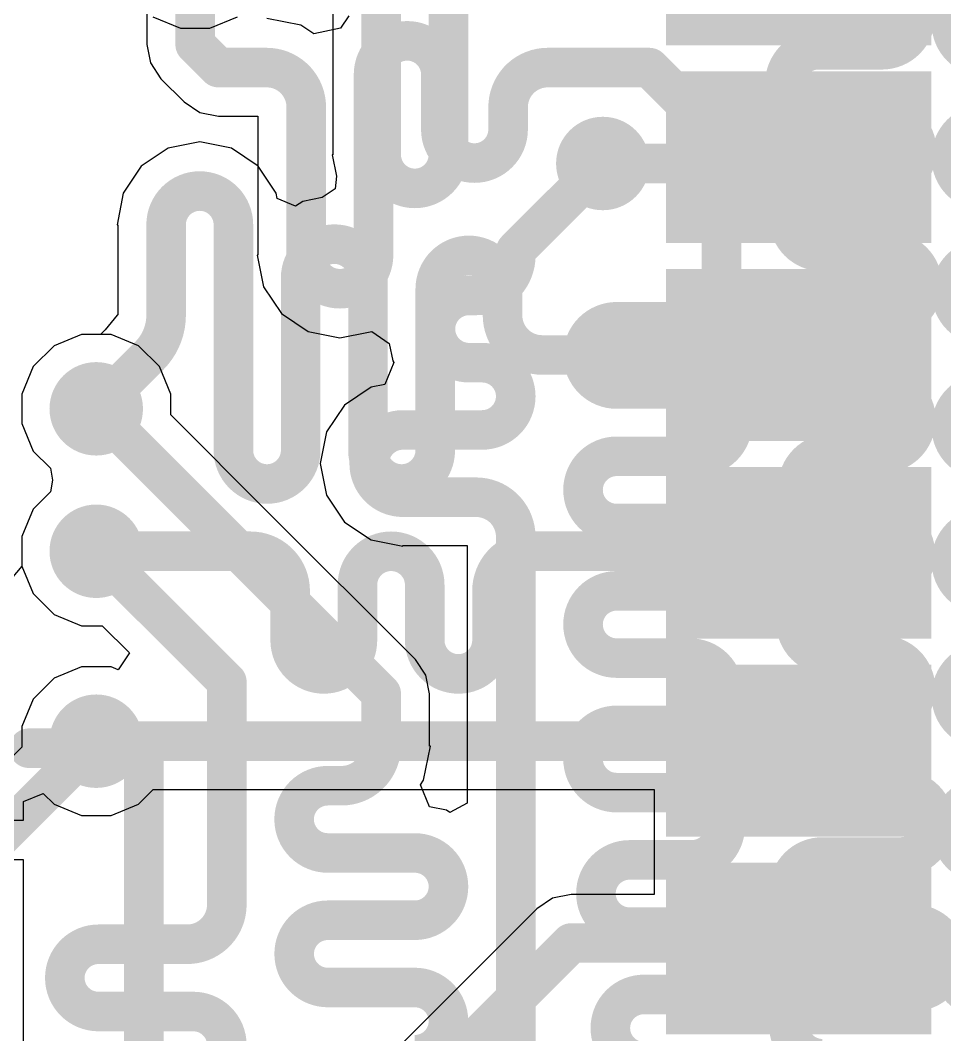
# Model space of a CAD drawing. Header units: millimetres. Extents: x -0.06 to 2.07, y -0.2 to 1.65.
# Drawn here: x 0.6998 to 0.9334, y 0.7688 to 1.0252 of the extents above; entities that cross this region are included whole.
import ezdxf

# ---------------------------------------------------------------- set-up
doc = ezdxf.new("R2010")
doc.units = ezdxf.units.MM
doc.header["$MEASUREMENT"] = 0
for name, color, linetype in [('BottomLayer', 5, 'Continuous'), ('TopLayer', 1, 'Continuous'), ('TopOverlay', 2, 'Continuous'), ('TopPaste', 8, 'Continuous'), ('TopSolder', 216, 'Continuous'), ('ViaHoleLayer', 16, 'Continuous')]:
    doc.layers.add(name, color=color, linetype=linetype)

# ---------------------------------------------------------------- blocks, each defined once
blk = doc.blocks.new('41_SMD_M______5')
at = {"layer": 'TopLayer'}
for points in [[(-0.37402, 0.06732), (-0.31496, 0.06732), (-0.31496, 0.03189), (-0.37402, 0.03189)], [(-0.37402, 0.01732), (-0.31496, 0.01732), (-0.31496, -0.01811), (-0.37402, -0.01811)], [(-0.37402, -0.03268), (-0.31496, -0.03268), (-0.31496, -0.06811), (-0.37402, -0.06811)], [(-0.37402, -0.08268), (-0.31496, -0.08268), (-0.31496, -0.11811), (-0.37402, -0.11811)], [(-0.37402, -0.13268), (-0.31496, -0.13268), (-0.31496, -0.16811), (-0.37402, -0.16811)], [(-0.37402, -0.18268), (-0.31496, -0.18268), (-0.31496, -0.21811), (-0.37402, -0.21811)]]:
    blk.add_hatch(color=1, dxfattribs=at).paths.add_polyline_path(points)
at = {"layer": 'TopPaste'}
for points in [[(-0.37402, 0.06732), (-0.31496, 0.06732), (-0.31496, 0.03189), (-0.37402, 0.03189)], [(-0.37402, 0.01732), (-0.31496, 0.01732), (-0.31496, -0.01811), (-0.37402, -0.01811)], [(-0.37402, -0.03268), (-0.31496, -0.03268), (-0.31496, -0.06811), (-0.37402, -0.06811)], [(-0.37402, -0.08268), (-0.31496, -0.08268), (-0.31496, -0.11811), (-0.37402, -0.11811)], [(-0.37402, -0.13268), (-0.31496, -0.13268), (-0.31496, -0.16811), (-0.37402, -0.16811)], [(-0.37402, -0.18268), (-0.31496, -0.18268), (-0.31496, -0.21811), (-0.37402, -0.21811)]]:
    blk.add_hatch(color=8, dxfattribs=at).paths.add_polyline_path(points)
at = {"layer": 'TopSolder'}
for points in [[(-0.37802, 0.07132), (-0.31096, 0.07132), (-0.31096, 0.02789), (-0.37802, 0.02789)], [(-0.37802, 0.02132), (-0.31096, 0.02132), (-0.31096, -0.02211), (-0.37802, -0.02211)], [(-0.37802, -0.02868), (-0.31096, -0.02868), (-0.31096, -0.07211), (-0.37802, -0.07211)], [(-0.37802, -0.07868), (-0.31096, -0.07868), (-0.31096, -0.12211), (-0.37802, -0.12211)], [(-0.37802, -0.12868), (-0.31096, -0.12868), (-0.31096, -0.17211), (-0.37802, -0.17211)], [(-0.37802, -0.17868), (-0.31096, -0.17868), (-0.31096, -0.22211), (-0.37802, -0.22211)]]:
    blk.add_hatch(color=216, dxfattribs=at).paths.add_polyline_path(points)
blk = doc.blocks.new('C____E_42')
at = {"layer": 'TopLayer'}
for points in [[(-0.05492, 0.05059), (0.05492, 0.05059), (0.05492, -0.05059), (-0.05492, -0.05059)], [(0.19862, 0.05059), (0.30846, 0.05059), (0.30846, -0.05059), (0.19862, -0.05059)]]:
    blk.add_hatch(color=1, dxfattribs=at).paths.add_polyline_path(points)
at = {"layer": 'TopPaste'}
for points in [[(-0.05492, 0.05059), (0.05492, 0.05059), (0.05492, -0.05059), (-0.05492, -0.05059)], [(0.19862, 0.05059), (0.30846, 0.05059), (0.30846, -0.05059), (0.19862, -0.05059)]]:
    blk.add_hatch(color=8, dxfattribs=at).paths.add_polyline_path(points)
at = {"layer": 'TopSolder'}
for points in [[(-0.05892, 0.05459), (0.05892, 0.05459), (0.05892, -0.05459), (-0.05892, -0.05459)], [(0.19462, 0.05459), (0.31246, 0.05459), (0.31246, -0.05459), (0.19462, -0.05459)]]:
    blk.add_hatch(color=216, dxfattribs=at).paths.add_polyline_path(points)
at = {"layer": 'TopOverlay', "const_width": 0.01}
for points in [[(-0.04823, 0.092), (-0.04823, 0.063)], [(-0.01523, 0.091), (0.27677, 0.091)], [(-0.01523, 0.091), (-0.01523, 0.062)], [(0.27677, 0.091), (0.27677, 0.062)], [(-0.06423, 0.077), (-0.03123, 0.077)], [(-0.01523, -0.062), (-0.01523, -0.091)], [(0.27677, -0.062), (0.27677, -0.091)], [(-0.01523, -0.091), (0.27677, -0.091)]]:
    blk.add_lwpolyline(points, dxfattribs=at)
at = {"layer": 'TopOverlay', "const_width": 0.005}
for points in [[(-0.05073, 0.092, 1), (-0.04573, 0.092, 1)], [(-0.01773, 0.091, 1), (-0.01273, 0.091, 1)], [(-0.01773, 0.091, 1), (-0.01273, 0.091, 1)], [(0.27427, 0.091, 1), (0.27927, 0.091, 1)], [(0.27427, 0.091, 1), (0.27927, 0.091, 1)], [(-0.06673, 0.077, 1), (-0.06173, 0.077, 1)], [(-0.03373, 0.077, 1), (-0.02873, 0.077, 1)], [(-0.05073, 0.063, 1), (-0.04573, 0.063, 1)], [(-0.01773, 0.062, 1), (-0.01273, 0.062, 1)], [(0.27427, 0.062, 1), (0.27927, 0.062, 1)], [(-0.01773, -0.062, 1), (-0.01273, -0.062, 1)], [(0.27427, -0.062, 1), (0.27927, -0.062, 1)], [(-0.01773, -0.091, 1), (-0.01273, -0.091, 1)], [(-0.01773, -0.091, 1), (-0.01273, -0.091, 1)], [(0.27427, -0.091, 1), (0.27927, -0.091, 1)], [(0.27427, -0.091, 1), (0.27927, -0.091, 1)]]:
    blk.add_lwpolyline(points, format="xyb", close=True, dxfattribs=at)

msp = doc.modelspace()

# ---------------------------------------------------------------- hatches: boundary and pattern name
at = {"layer": 'BottomLayer'}
h = msp.add_hatch(color=5, dxfattribs=at)
edge = h.paths.add_edge_path()
edge.add_arc((0.847, 0.989), 0.01181, 0, 360)
h = msp.add_hatch(color=5, dxfattribs=at)
edge = h.paths.add_edge_path()
edge.add_arc((0.719, 0.927), 0.01181, 0, 360)
h = msp.add_hatch(color=5, dxfattribs=at)
edge = h.paths.add_edge_path()
edge.add_arc((0.719, 0.891), 0.01181, 0, 360)
h = msp.add_hatch(color=5, dxfattribs=at)
edge = h.paths.add_edge_path()
edge.add_arc((0.719, 0.843), 0.01181, 0, 360)
at = {"layer": 'TopLayer'}
h = msp.add_hatch(color=1, dxfattribs=at)
edge = h.paths.add_edge_path()
edge.add_arc((0.847, 0.989), 0.01181, 0, 360)
h = msp.add_hatch(color=1, dxfattribs=at)
edge = h.paths.add_edge_path()
edge.add_arc((0.719, 0.927), 0.01181, 0, 360)
h = msp.add_hatch(color=1, dxfattribs=at)
edge = h.paths.add_edge_path()
edge.add_arc((0.719, 0.891), 0.01181, 0, 360)
h = msp.add_hatch(color=1, dxfattribs=at)
edge = h.paths.add_edge_path()
edge.add_arc((0.719, 0.843), 0.01181, 0, 360)
at = {"layer": 'ViaHoleLayer'}
h = msp.add_hatch(color=16, dxfattribs=at)
edge = h.paths.add_edge_path()
edge.add_arc((0.847, 0.989), 0.00591, 0, 360)
h = msp.add_hatch(color=16, dxfattribs=at)
edge = h.paths.add_edge_path()
edge.add_arc((0.719, 0.927), 0.00591, 0, 360)
h = msp.add_hatch(color=16, dxfattribs=at)
edge = h.paths.add_edge_path()
edge.add_arc((0.719, 0.891), 0.00591, 0, 360)
h = msp.add_hatch(color=16, dxfattribs=at)
edge = h.paths.add_edge_path()
edge.add_arc((0.719, 0.843), 0.00591, 0, 360)

# ---------------------------------------------------------------- linework, layer by layer
at = {"layer": 'BottomLayer'}
for p, q in [((0.73176, 1.02763), (0.73176, 1.01909)), ((0.77066, 1.02396), (0.76207, 1.02567)), ((0.78279, 1.02628), (0.78074, 1.02321)), ((0.774, 1.02173), (0.77066, 1.02396)), ((0.78074, 1.02321), (0.774, 1.02173)), ((0.73176, 1.01909), (0.7327, 1.01441)), ((0.7327, 1.01441), (0.73535, 1.01044)), ((0.73535, 1.01044), (0.74121, 1.00458)), ((0.74121, 1.00458), (0.74518, 1.00193)), ((0.74518, 1.00193), (0.74986, 1.001)), ((0.74986, 1.001), (0.75984, 1.001)), ((0.75984, 1.001), (0.75984, 0.96585)), ((0.75984, 0.96585), (0.75967, 0.96585)), ((0.75967, 0.96585), (0.76126, 0.95785)), ((0.76126, 0.95785), (0.76579, 0.95107)), ((0.76579, 0.95107), (0.77257, 0.94654)), ((0.77257, 0.94654), (0.78057, 0.94495)), ((0.78057, 0.94495), (0.78776, 0.94638)), ((0.78776, 0.94638), (0.7886, 0.94652)), ((0.7886, 0.94652), (0.79304, 0.94351)), ((0.71526, 0.94581), (0.70834, 0.94295)), ((0.72274, 0.94581), (0.71526, 0.94581)), ((0.72966, 0.94295), (0.72274, 0.94581)), ((0.79304, 0.94351), (0.7939, 0.93916)), ((0.70834, 0.94295), (0.70305, 0.93766)), ((0.73495, 0.93766), (0.72966, 0.94295)), ((0.7942, 0.93871), (0.7919, 0.93316)), ((0.7939, 0.93916), (0.7942, 0.93871)), ((0.70305, 0.93766), (0.70019, 0.93074)), ((0.73781, 0.93074), (0.73495, 0.93766)), ((0.70019, 0.93074), (0.70019, 0.92326)), ((0.73781, 0.92549), (0.73781, 0.93074)), ((0.78847, 0.93247), (0.78169, 0.92794)), ((0.7919, 0.93316), (0.78847, 0.93247)), ((0.78169, 0.92794), (0.77716, 0.92116)), ((0.70019, 0.92326), (0.70305, 0.91634)), ((0.76265, 0.90065), (0.73781, 0.92549)), ((0.77716, 0.92116), (0.77557, 0.91316)), ((0.70305, 0.91634), (0.70742, 0.91198)), ((0.77557, 0.91316), (0.77716, 0.90516)), ((0.70742, 0.91198), (0.70797, 0.909)), ((0.70797, 0.909), (0.70742, 0.90602)), ((0.70742, 0.90602), (0.70305, 0.90166)), ((0.77716, 0.90516), (0.78169, 0.89838)), ((0.70305, 0.90166), (0.70019, 0.89474)), ((0.79965, 0.86365), (0.76265, 0.90065)), ((0.78169, 0.89838), (0.78847, 0.89385)), ((0.70019, 0.89474), (0.70019, 0.88726)), ((0.78847, 0.89385), (0.79647, 0.89226)), ((0.79647, 0.89226), (0.79647, 0.89243)), ((0.79647, 0.89243), (0.81276, 0.89243)), ((0.81276, 0.89243), (0.81276, 0.82734)), ((0.70019, 0.88726), (0.70305, 0.88034)), ((0.70305, 0.88034), (0.70834, 0.87505)), ((0.70834, 0.87505), (0.71526, 0.87219)), ((0.71526, 0.87219), (0.72051, 0.87219)), ((0.72051, 0.87219), (0.72741, 0.86529)), ((0.72741, 0.86529), (0.72457, 0.86105)), ((0.71526, 0.86181), (0.70834, 0.85895)), ((0.72274, 0.86181), (0.71526, 0.86181)), ((0.72457, 0.86105), (0.72274, 0.86181)), ((0.8023, 0.85968), (0.79965, 0.86365)), ((0.70834, 0.85895), (0.70305, 0.85366)), ((0.80324, 0.855), (0.8023, 0.85968)), ((0.80324, 0.84175), (0.80324, 0.855)), ((0.70305, 0.85366), (0.70019, 0.84674)), ((0.70019, 0.84674), (0.70019, 0.84149)), ((0.70019, 0.84149), (0.66835, 0.80965)), ((0.80172, 0.83317), (0.80343, 0.84175)), ((0.80343, 0.84175), (0.80324, 0.84175)), ((0.80092, 0.83197), (0.80172, 0.83317)), ((0.80322, 0.82641), (0.80092, 0.83197)), ((0.8075, 0.82556), (0.80322, 0.82641)), ((0.80836, 0.82499), (0.8075, 0.82556)), ((0.81276, 0.82734), (0.80836, 0.82499))]:
    msp.add_line(p, q, dxfattribs=at)
at = {"layer": 'BottomLayer', "const_width": 0.01}
for points in [[(0.744, 1.01909), (0.744, 1.042)], [(0.744, 1.01909), (0.745, 1.01809)], [(0.745, 1.01809), (0.74986, 1.01324)], [(0.9015, 1.01774), (0.9175, 1.01774)], [(0.74986, 1.01324), (0.76207, 1.01324)], [(0.83307, 1.01324), (0.83807, 1.01324)], [(0.83807, 1.01324), (0.85876, 1.01324)], [(0.85876, 1.01324), (0.877, 0.995)], [(0.78907, 0.96585), (0.78907, 1.0115)], [(0.80607, 0.99761), (0.80607, 1.0115)], [(0.77207, 0.96585), (0.77207, 1.00324)], [(0.82307, 0.99761), (0.82307, 1.00324)], [(0.9015, 1.00074), (0.91781, 1.00074)], [(0.877, 0.981), (0.877, 0.995)], [(0.84069, 0.98269), (0.847, 0.989)], [(0.825, 0.967), (0.84069, 0.98269)], [(0.9025, 0.98374), (0.91781, 0.98374)], [(0.877, 0.959), (0.877, 0.981)], [(0.825, 0.96566), (0.825, 0.967)], [(0.9025, 0.96674), (0.91927, 0.96674)], [(0.81321, 0.95566), (0.815, 0.95566)], [(0.8505, 0.949), (0.867, 0.949)], [(0.90488, 0.94974), (0.91927, 0.94974)], [(0.81321, 0.93866), (0.8165, 0.93866)], [(0.8505, 0.932), (0.87129, 0.932)], [(0.90488, 0.93274), (0.91762, 0.93274)], [(0.719, 0.927), (0.754, 0.892)], [(0.79647, 0.92166), (0.8165, 0.92166)], [(0.90476, 0.91574), (0.91762, 0.91574)], [(0.8505, 0.915), (0.87129, 0.915)], [(0.79647, 0.90466), (0.815, 0.90466)], [(0.8505, 0.898), (0.87079, 0.898)], [(0.90476, 0.89874), (0.9175, 0.89874)], [(0.825, 0.71066), (0.825, 0.89466)], [(0.719, 0.891), (0.752, 0.858)], [(0.754, 0.892), (0.791, 0.855)], [(0.8505, 0.881), (0.87079, 0.881)], [(0.90425, 0.88174), (0.9175, 0.88174)], [(0.90425, 0.86474), (0.91752, 0.86474)], [(0.8505, 0.864), (0.86904, 0.864)], [(0.752, 0.82368), (0.752, 0.858)], [(0.791, 0.84175), (0.791, 0.855)], [(0.8505, 0.847), (0.86904, 0.847)], [(0.9025, 0.84774), (0.91752, 0.84774)], [(0.677, 0.801), (0.719, 0.843)], [(0.7775, 0.83175), (0.781, 0.83175)], [(0.8505, 0.83), (0.86943, 0.83)], [(0.9025, 0.83074), (0.92232, 0.83074)], [(0.752, 0.80168), (0.752, 0.82368)], [(0.7775, 0.81475), (0.7995, 0.81475)], [(0.85376, 0.813), (0.86943, 0.813)], [(0.9025, 0.81374), (0.92232, 0.81374)], [(0.77751, 0.79775), (0.7995, 0.79775)], [(0.85376, 0.796), (0.86904, 0.796)], [(0.9025, 0.79674), (0.9255, 0.79674)], [(0.71956, 0.79168), (0.742, 0.79168)], [(0.77751, 0.78075), (0.7995, 0.78075)], [(0.9025, 0.77974), (0.9255, 0.77974)], [(0.8574, 0.779), (0.86904, 0.779)], [(0.71956, 0.77468), (0.74351, 0.77468)]]:
    msp.add_lwpolyline(points, dxfattribs=at)
for points in [[(0.9175, 1.03474, -1), (0.9175, 1.01774)], [(0.78907, 1.0115, -1), (0.80607, 1.0115)], [(0.9015, 1.00074, -1), (0.9015, 1.01774)], [(0.76207, 1.01324, -0.414214), (0.77207, 1.00324)], [(0.82307, 1.00324, -0.414214), (0.83307, 1.01324)], [(0.91781, 1.00074, -1), (0.91781, 0.98374)], [(0.82307, 0.99761, -1), (0.80607, 0.99761)], [(0.9025, 0.96674, -1), (0.9025, 0.98374)], [(0.91927, 0.96674, -1), (0.91927, 0.94974)], [(0.78907, 0.96585, -1), (0.77207, 0.96585)], [(0.825, 0.96566, -0.414214), (0.815, 0.95566)], [(0.877, 0.959, -0.414214), (0.867, 0.949)], [(0.81321, 0.93866, -1), (0.81321, 0.95566)], [(0.8505, 0.932, -1), (0.8505, 0.949)], [(0.90488, 0.93274, -1), (0.90488, 0.94974)], [(0.8165, 0.93866, -1), (0.8165, 0.92166)], [(0.87129, 0.932, -1), (0.87129, 0.915)], [(0.91762, 0.93274, -1), (0.91762, 0.91574)], [(0.79647, 0.90466, -1), (0.79647, 0.92166)], [(0.90476, 0.89874, -1), (0.90476, 0.91574)], [(0.8505, 0.898, -1), (0.8505, 0.915)], [(0.815, 0.90466, -0.414214), (0.825, 0.89466)], [(0.87079, 0.898, -1), (0.87079, 0.881)], [(0.9175, 0.89874, -1), (0.9175, 0.88174)], [(0.8505, 0.864, -1), (0.8505, 0.881)], [(0.90425, 0.86474, -1), (0.90425, 0.88174)], [(0.91752, 0.86474, -1), (0.91752, 0.84774)], [(0.86904, 0.864, -1), (0.86904, 0.847)], [(0.8505, 0.83, -1), (0.8505, 0.847)], [(0.9025, 0.83074, -1), (0.9025, 0.84774)], [(0.791, 0.84175, -0.414214), (0.781, 0.83175)], [(0.7775, 0.81475, -1), (0.7775, 0.83175)], [(0.86943, 0.83, -1), (0.86943, 0.813)], [(0.92232, 0.83074, -1), (0.92232, 0.81374)], [(0.7995, 0.81475, -1), (0.7995, 0.79775)], [(0.85376, 0.796, -1), (0.85376, 0.813)], [(0.9025, 0.79674, -1), (0.9025, 0.81374)], [(0.752, 0.80168, -0.414214), (0.742, 0.79168)], [(0.77751, 0.78075, -1), (0.77751, 0.79775)], [(0.86904, 0.796, -1), (0.86904, 0.779)], [(0.9255, 0.79674, -1), (0.9255, 0.77974)], [(0.71956, 0.77468, -1), (0.71956, 0.79168)], [(0.7995, 0.78075, -1), (0.7995, 0.76375)], [(0.9025, 0.76274, -1), (0.9025, 0.77974)], [(0.8574, 0.762, -1), (0.8574, 0.779)], [(0.74351, 0.77468, -1), (0.74351, 0.75768)]]:
    msp.add_lwpolyline(points, format="xyb", dxfattribs=at)
at = {"layer": 'BottomLayer', "const_width": 0.005}
for points in [[(0.7415, 1.01909, 1), (0.7465, 1.01909, 1)], [(0.7415, 1.01909, 1), (0.7465, 1.01909, 1)], [(0.7425, 1.01809, 1), (0.7475, 1.01809, 1)], [(0.7425, 1.01809, 1), (0.7475, 1.01809, 1)], [(0.899, 1.01774, 1), (0.904, 1.01774, 1)], [(0.899, 1.01774, 1), (0.904, 1.01774, 1)], [(0.915, 1.01774, 1), (0.92, 1.01774, 1)], [(0.915, 1.01774, 1), (0.92, 1.01774, 1)], [(0.74736, 1.01324, 1), (0.75236, 1.01324, 1)], [(0.74736, 1.01324, 1), (0.75236, 1.01324, 1)], [(0.75957, 1.01324, 1), (0.76457, 1.01324, 1)], [(0.75957, 1.01324, 1), (0.76457, 1.01324, 1)], [(0.83057, 1.01324, 1), (0.83557, 1.01324, 1)], [(0.83057, 1.01324, 1), (0.83557, 1.01324, 1)], [(0.83557, 1.01324, 1), (0.84057, 1.01324, 1)], [(0.83557, 1.01324, 1), (0.84057, 1.01324, 1)], [(0.85626, 1.01324, 1), (0.86126, 1.01324, 1)], [(0.85626, 1.01324, 1), (0.86126, 1.01324, 1)], [(0.78657, 1.0115, 1), (0.79157, 1.0115, 1)], [(0.78657, 1.0115, 1), (0.79157, 1.0115, 1)], [(0.80357, 1.0115, 1), (0.80857, 1.0115, 1)], [(0.80357, 1.0115, 1), (0.80857, 1.0115, 1)], [(0.76957, 1.00324, 1), (0.77457, 1.00324, 1)], [(0.76957, 1.00324, 1), (0.77457, 1.00324, 1)], [(0.82057, 1.00324, 1), (0.82557, 1.00324, 1)], [(0.82057, 1.00324, 1), (0.82557, 1.00324, 1)], [(0.899, 1.00074, 1), (0.904, 1.00074, 1)], [(0.899, 1.00074, 1), (0.904, 1.00074, 1)], [(0.91531, 1.00074, 1), (0.92031, 1.00074, 1)], [(0.91531, 1.00074, 1), (0.92031, 1.00074, 1)], [(0.80357, 0.99761, 1), (0.80857, 0.99761, 1)], [(0.80357, 0.99761, 1), (0.80857, 0.99761, 1)], [(0.82057, 0.99761, 1), (0.82557, 0.99761, 1)], [(0.82057, 0.99761, 1), (0.82557, 0.99761, 1)], [(0.8745, 0.995, 1), (0.8795, 0.995, 1)], [(0.8745, 0.995, 1), (0.8795, 0.995, 1)], [(0.8445, 0.989, 1), (0.8495, 0.989, 1)], [(0.83819, 0.98269, 1), (0.84319, 0.98269, 1)], [(0.83819, 0.98269, 1), (0.84319, 0.98269, 1)], [(0.9, 0.98374, 1), (0.905, 0.98374, 1)], [(0.9, 0.98374, 1), (0.905, 0.98374, 1)], [(0.91531, 0.98374, 1), (0.92031, 0.98374, 1)], [(0.91531, 0.98374, 1), (0.92031, 0.98374, 1)], [(0.8745, 0.981, 1), (0.8795, 0.981, 1)], [(0.8745, 0.981, 1), (0.8795, 0.981, 1)], [(0.8225, 0.967, 1), (0.8275, 0.967, 1)], [(0.8225, 0.967, 1), (0.8275, 0.967, 1)], [(0.9, 0.96674, 1), (0.905, 0.96674, 1)], [(0.9, 0.96674, 1), (0.905, 0.96674, 1)], [(0.91677, 0.96674, 1), (0.92177, 0.96674, 1)], [(0.91677, 0.96674, 1), (0.92177, 0.96674, 1)], [(0.76957, 0.96585, 1), (0.77457, 0.96585, 1)], [(0.76957, 0.96585, 1), (0.77457, 0.96585, 1)], [(0.78657, 0.96585, 1), (0.79157, 0.96585, 1)], [(0.78657, 0.96585, 1), (0.79157, 0.96585, 1)], [(0.8225, 0.96566, 1), (0.8275, 0.96566, 1)], [(0.8225, 0.96566, 1), (0.8275, 0.96566, 1)], [(0.8745, 0.959, 1), (0.8795, 0.959, 1)], [(0.8745, 0.959, 1), (0.8795, 0.959, 1)], [(0.81071, 0.95566, 1), (0.81571, 0.95566, 1)], [(0.81071, 0.95566, 1), (0.81571, 0.95566, 1)], [(0.8125, 0.95566, 1), (0.8175, 0.95566, 1)], [(0.8125, 0.95566, 1), (0.8175, 0.95566, 1)], [(0.848, 0.949, 1), (0.853, 0.949, 1)], [(0.848, 0.949, 1), (0.853, 0.949, 1)], [(0.8645, 0.949, 1), (0.8695, 0.949, 1)], [(0.8645, 0.949, 1), (0.8695, 0.949, 1)], [(0.90238, 0.94974, 1), (0.90738, 0.94974, 1)], [(0.90238, 0.94974, 1), (0.90738, 0.94974, 1)], [(0.91677, 0.94974, 1), (0.92177, 0.94974, 1)], [(0.91677, 0.94974, 1), (0.92177, 0.94974, 1)], [(0.81071, 0.93866, 1), (0.81571, 0.93866, 1)], [(0.81071, 0.93866, 1), (0.81571, 0.93866, 1)], [(0.814, 0.93866, 1), (0.819, 0.93866, 1)], [(0.814, 0.93866, 1), (0.819, 0.93866, 1)], [(0.848, 0.932, 1), (0.853, 0.932, 1)], [(0.848, 0.932, 1), (0.853, 0.932, 1)], [(0.86879, 0.932, 1), (0.87379, 0.932, 1)], [(0.86879, 0.932, 1), (0.87379, 0.932, 1)], [(0.90238, 0.93274, 1), (0.90738, 0.93274, 1)], [(0.90238, 0.93274, 1), (0.90738, 0.93274, 1)], [(0.91512, 0.93274, 1), (0.92012, 0.93274, 1)], [(0.91512, 0.93274, 1), (0.92012, 0.93274, 1)], [(0.7165, 0.927, 1), (0.7215, 0.927, 1)], [(0.79397, 0.92166, 1), (0.79897, 0.92166, 1)], [(0.79397, 0.92166, 1), (0.79897, 0.92166, 1)], [(0.814, 0.92166, 1), (0.819, 0.92166, 1)], [(0.814, 0.92166, 1), (0.819, 0.92166, 1)], [(0.90226, 0.91574, 1), (0.90726, 0.91574, 1)], [(0.90226, 0.91574, 1), (0.90726, 0.91574, 1)], [(0.91512, 0.91574, 1), (0.92012, 0.91574, 1)], [(0.91512, 0.91574, 1), (0.92012, 0.91574, 1)], [(0.848, 0.915, 1), (0.853, 0.915, 1)], [(0.848, 0.915, 1), (0.853, 0.915, 1)], [(0.86879, 0.915, 1), (0.87379, 0.915, 1)], [(0.86879, 0.915, 1), (0.87379, 0.915, 1)], [(0.79397, 0.90466, 1), (0.79897, 0.90466, 1)], [(0.79397, 0.90466, 1), (0.79897, 0.90466, 1)], [(0.8125, 0.90466, 1), (0.8175, 0.90466, 1)], [(0.8125, 0.90466, 1), (0.8175, 0.90466, 1)], [(0.848, 0.898, 1), (0.853, 0.898, 1)], [(0.848, 0.898, 1), (0.853, 0.898, 1)], [(0.86829, 0.898, 1), (0.87329, 0.898, 1)], [(0.86829, 0.898, 1), (0.87329, 0.898, 1)], [(0.90226, 0.89874, 1), (0.90726, 0.89874, 1)], [(0.90226, 0.89874, 1), (0.90726, 0.89874, 1)], [(0.915, 0.89874, 1), (0.92, 0.89874, 1)], [(0.915, 0.89874, 1), (0.92, 0.89874, 1)], [(0.8225, 0.89466, 1), (0.8275, 0.89466, 1)], [(0.8225, 0.89466, 1), (0.8275, 0.89466, 1)], [(0.7165, 0.891, 1), (0.7215, 0.891, 1)], [(0.7515, 0.892, 1), (0.7565, 0.892, 1)], [(0.7515, 0.892, 1), (0.7565, 0.892, 1)], [(0.848, 0.881, 1), (0.853, 0.881, 1)], [(0.848, 0.881, 1), (0.853, 0.881, 1)], [(0.86829, 0.881, 1), (0.87329, 0.881, 1)], [(0.86829, 0.881, 1), (0.87329, 0.881, 1)], [(0.90175, 0.88174, 1), (0.90675, 0.88174, 1)], [(0.90175, 0.88174, 1), (0.90675, 0.88174, 1)], [(0.915, 0.88174, 1), (0.92, 0.88174, 1)], [(0.915, 0.88174, 1), (0.92, 0.88174, 1)], [(0.90175, 0.86474, 1), (0.90675, 0.86474, 1)], [(0.90175, 0.86474, 1), (0.90675, 0.86474, 1)], [(0.91502, 0.86474, 1), (0.92002, 0.86474, 1)], [(0.91502, 0.86474, 1), (0.92002, 0.86474, 1)], [(0.848, 0.864, 1), (0.853, 0.864, 1)], [(0.848, 0.864, 1), (0.853, 0.864, 1)], [(0.86654, 0.864, 1), (0.87154, 0.864, 1)], [(0.86654, 0.864, 1), (0.87154, 0.864, 1)], [(0.7495, 0.858, 1), (0.7545, 0.858, 1)], [(0.7495, 0.858, 1), (0.7545, 0.858, 1)], [(0.7885, 0.855, 1), (0.7935, 0.855, 1)], [(0.7885, 0.855, 1), (0.7935, 0.855, 1)], [(0.848, 0.847, 1), (0.853, 0.847, 1)], [(0.848, 0.847, 1), (0.853, 0.847, 1)], [(0.86654, 0.847, 1), (0.87154, 0.847, 1)], [(0.86654, 0.847, 1), (0.87154, 0.847, 1)], [(0.9, 0.84774, 1), (0.905, 0.84774, 1)], [(0.9, 0.84774, 1), (0.905, 0.84774, 1)], [(0.91502, 0.84774, 1), (0.92002, 0.84774, 1)], [(0.91502, 0.84774, 1), (0.92002, 0.84774, 1)], [(0.7165, 0.843, 1), (0.7215, 0.843, 1)], [(0.7885, 0.84175, 1), (0.7935, 0.84175, 1)], [(0.7885, 0.84175, 1), (0.7935, 0.84175, 1)], [(0.775, 0.83175, 1), (0.78, 0.83175, 1)], [(0.775, 0.83175, 1), (0.78, 0.83175, 1)], [(0.7785, 0.83175, 1), (0.7835, 0.83175, 1)], [(0.7785, 0.83175, 1), (0.7835, 0.83175, 1)], [(0.848, 0.83, 1), (0.853, 0.83, 1)], [(0.848, 0.83, 1), (0.853, 0.83, 1)], [(0.86693, 0.83, 1), (0.87193, 0.83, 1)], [(0.86693, 0.83, 1), (0.87193, 0.83, 1)], [(0.9, 0.83074, 1), (0.905, 0.83074, 1)], [(0.9, 0.83074, 1), (0.905, 0.83074, 1)], [(0.91982, 0.83074, 1), (0.92482, 0.83074, 1)], [(0.91982, 0.83074, 1), (0.92482, 0.83074, 1)], [(0.7495, 0.82368, 1), (0.7545, 0.82368, 1)], [(0.7495, 0.82368, 1), (0.7545, 0.82368, 1)], [(0.775, 0.81475, 1), (0.78, 0.81475, 1)], [(0.775, 0.81475, 1), (0.78, 0.81475, 1)], [(0.797, 0.81475, 1), (0.802, 0.81475, 1)], [(0.797, 0.81475, 1), (0.802, 0.81475, 1)], [(0.85126, 0.813, 1), (0.85626, 0.813, 1)], [(0.85126, 0.813, 1), (0.85626, 0.813, 1)], [(0.86693, 0.813, 1), (0.87193, 0.813, 1)], [(0.86693, 0.813, 1), (0.87193, 0.813, 1)], [(0.9, 0.81374, 1), (0.905, 0.81374, 1)], [(0.9, 0.81374, 1), (0.905, 0.81374, 1)], [(0.91982, 0.81374, 1), (0.92482, 0.81374, 1)], [(0.91982, 0.81374, 1), (0.92482, 0.81374, 1)], [(0.7495, 0.80168, 1), (0.7545, 0.80168, 1)], [(0.7495, 0.80168, 1), (0.7545, 0.80168, 1)], [(0.77501, 0.79775, 1), (0.78001, 0.79775, 1)], [(0.77501, 0.79775, 1), (0.78001, 0.79775, 1)], [(0.797, 0.79775, 1), (0.802, 0.79775, 1)], [(0.797, 0.79775, 1), (0.802, 0.79775, 1)], [(0.85126, 0.796, 1), (0.85626, 0.796, 1)], [(0.85126, 0.796, 1), (0.85626, 0.796, 1)], [(0.86654, 0.796, 1), (0.87154, 0.796, 1)], [(0.86654, 0.796, 1), (0.87154, 0.796, 1)], [(0.9, 0.79674, 1), (0.905, 0.79674, 1)], [(0.9, 0.79674, 1), (0.905, 0.79674, 1)], [(0.923, 0.79674, 1), (0.928, 0.79674, 1)], [(0.923, 0.79674, 1), (0.928, 0.79674, 1)], [(0.71706, 0.79168, 1), (0.72206, 0.79168, 1)], [(0.71706, 0.79168, 1), (0.72206, 0.79168, 1)], [(0.7395, 0.79168, 1), (0.7445, 0.79168, 1)], [(0.7395, 0.79168, 1), (0.7445, 0.79168, 1)], [(0.77501, 0.78075, 1), (0.78001, 0.78075, 1)], [(0.77501, 0.78075, 1), (0.78001, 0.78075, 1)], [(0.797, 0.78075, 1), (0.802, 0.78075, 1)], [(0.797, 0.78075, 1), (0.802, 0.78075, 1)], [(0.9, 0.77974, 1), (0.905, 0.77974, 1)], [(0.9, 0.77974, 1), (0.905, 0.77974, 1)], [(0.923, 0.77974, 1), (0.928, 0.77974, 1)], [(0.923, 0.77974, 1), (0.928, 0.77974, 1)], [(0.8549, 0.779, 1), (0.8599, 0.779, 1)], [(0.8549, 0.779, 1), (0.8599, 0.779, 1)], [(0.86654, 0.779, 1), (0.87154, 0.779, 1)], [(0.86654, 0.779, 1), (0.87154, 0.779, 1)], [(0.71706, 0.77468, 1), (0.72206, 0.77468, 1)], [(0.71706, 0.77468, 1), (0.72206, 0.77468, 1)], [(0.74101, 0.77468, 1), (0.74601, 0.77468, 1)], [(0.74101, 0.77468, 1), (0.74601, 0.77468, 1)]]:
    msp.add_lwpolyline(points, format="xyb", close=True, dxfattribs=at)
at = {"layer": 'TopLayer'}
for p, q in [((0.77877, 1.0301), (0.77877, 0.99121)), ((0.73334, 1.02605), (0.74026, 1.02319)), ((0.74774, 1.02319), (0.75466, 1.02605)), ((0.74026, 1.02319), (0.74774, 1.02319)), ((0.73716, 0.99285), (0.73038, 0.98832)), ((0.74516, 0.99444), (0.73716, 0.99285)), ((0.75315, 0.99285), (0.74516, 0.99444)), ((0.75994, 0.98832), (0.75315, 0.99285)), ((0.77877, 0.99121), (0.7786, 0.99121)), ((0.7786, 0.99121), (0.77967, 0.98584)), ((0.73038, 0.98832), (0.72584, 0.98154)), ((0.76447, 0.98154), (0.75994, 0.98832)), ((0.77967, 0.98584), (0.77933, 0.98262)), ((0.77933, 0.98262), (0.77605, 0.98041)), ((0.72584, 0.98154), (0.72425, 0.97354)), ((0.76474, 0.98015), (0.76447, 0.98154)), ((0.76936, 0.97823), (0.76474, 0.98015)), ((0.77116, 0.97943), (0.76936, 0.97823)), ((0.77605, 0.98041), (0.77116, 0.97943)), ((0.72425, 0.97354), (0.72442, 0.97354)), ((0.72442, 0.97354), (0.72442, 0.95077)), ((0.72432, 0.95067), (0.72128, 0.94693)), ((0.72442, 0.95077), (0.72432, 0.95067)), ((0.72128, 0.94693), (0.72006, 0.94581)), ((0.71526, 0.94581), (0.70834, 0.94295)), ((0.72006, 0.94581), (0.71526, 0.94581)), ((0.70834, 0.94295), (0.70305, 0.93766)), ((0.70305, 0.93766), (0.70019, 0.93074)), ((0.70019, 0.93074), (0.70019, 0.92326)), ((0.70019, 0.92326), (0.70305, 0.91634)), ((0.70305, 0.91634), (0.70742, 0.91198)), ((0.70742, 0.91198), (0.70797, 0.909)), ((0.70797, 0.909), (0.70742, 0.90602)), ((0.70742, 0.90602), (0.70305, 0.90166)), ((0.70305, 0.90166), (0.70019, 0.89474)), ((0.70019, 0.89474), (0.70019, 0.88775)), ((0.70019, 0.88726), (0.69657, 0.88292)), ((0.70019, 0.88775), (0.70019, 0.88726)), ((0.72966, 0.82705), (0.73337, 0.83076)), ((0.73337, 0.83076), (0.85998, 0.83076)), ((0.85998, 0.83076), (0.85998, 0.82032)), ((0.70059, 0.82774), (0.70559, 0.82981)), ((0.70559, 0.82981), (0.70834, 0.82705)), ((0.70059, 0.823), (0.70059, 0.82774)), ((0.70834, 0.82705), (0.71526, 0.82419)), ((0.72274, 0.82419), (0.72966, 0.82705)), ((0.645, 0.823), (0.70059, 0.823)), ((0.71526, 0.82419), (0.72274, 0.82419)), ((0.85998, 0.82032), (0.85998, 0.81532)), ((0.85998, 0.81532), (0.85998, 0.81532)), ((0.85998, 0.81532), (0.85998, 0.80424)), ((0.70059, 0.813), (0.64, 0.813)), ((0.70059, 0.75564), (0.70059, 0.813)), ((0.83432, 0.8033), (0.83035, 0.80065)), ((0.839, 0.80424), (0.83432, 0.8033)), ((0.85998, 0.80424), (0.839, 0.80424)), ((0.83035, 0.80065), (0.78534, 0.75564))]:
    msp.add_line(p, q, dxfattribs=at)
at = {"layer": 'TopLayer', "const_width": 0.01}
for points in [[(0.791, 0.99121), (0.791, 1.0615)], [(0.808, 0.99121), (0.808, 1.0615)], [(0.89491, 0.989), (0.89651, 0.99061)], [(0.847, 0.989), (0.89491, 0.989)], [(0.73666, 0.95067), (0.73666, 0.97354)], [(0.75366, 0.9165), (0.75366, 0.97354)], [(0.77066, 0.9165), (0.77066, 0.96012)], [(0.78766, 0.9165), (0.78766, 0.96012)], [(0.80466, 0.9165), (0.80466, 0.95728)], [(0.82166, 0.95061), (0.82166, 0.95728)], [(0.7274, 0.9354), (0.7324, 0.9404)], [(0.83166, 0.94061), (0.888, 0.94061)], [(0.888, 0.94061), (0.89651, 0.94061)], [(0.719, 0.927), (0.7274, 0.9354)], [(0.719, 0.891), (0.736, 0.891)], [(0.736, 0.891), (0.758, 0.891)], [(0.829, 0.891), (0.874, 0.891)], [(0.874, 0.891), (0.89612, 0.891)], [(0.89612, 0.891), (0.89651, 0.89061)], [(0.785, 0.8685), (0.785, 0.8825)], [(0.802, 0.8685), (0.802, 0.8825)], [(0.768, 0.8685), (0.768, 0.881)], [(0.819, 0.8685), (0.819, 0.881)], [(0.719, 0.843), (0.89412, 0.843)], [(0.89412, 0.843), (0.89651, 0.84061)], [(0.79041, 0.74341), (0.839, 0.792)], [(0.839, 0.792), (0.89512, 0.792)]]:
    msp.add_lwpolyline(points, dxfattribs=at)
for points in [[(0.94354, 1.016, -1), (0.94354, 1.033)], [(0.94354, 0.982, -1), (0.94354, 0.999)], [(0.808, 0.99121, -1), (0.791, 0.99121)], [(0.73666, 0.97354, -1), (0.75366, 0.97354)], [(0.77066, 0.96012, -1), (0.78766, 0.96012)], [(0.80466, 0.95728, -1), (0.82166, 0.95728)], [(0.94354, 0.948, -1), (0.94354, 0.965)], [(0.73666, 0.95067, -0.198925), (0.7324, 0.9404)], [(0.83166, 0.94061, -0.414214), (0.82166, 0.95061)], [(0.94354, 0.914, -1), (0.94354, 0.931)], [(0.77066, 0.9165, -1), (0.75366, 0.9165)], [(0.80466, 0.9165, -1), (0.78766, 0.9165)], [(0.94354, 0.88, -1), (0.94354, 0.897)], [(0.758, 0.891, -0.414214), (0.768, 0.881)], [(0.785, 0.8825, -1), (0.802, 0.8825)], [(0.819, 0.881, -0.414214), (0.829, 0.891)], [(0.785, 0.8685, -1), (0.768, 0.8685)], [(0.819, 0.8685, -1), (0.802, 0.8685)], [(0.94354, 0.846, -1), (0.94354, 0.863)], [(0.94354, 0.812, -1), (0.94354, 0.829)], [(0.94354, 0.778, -1), (0.94354, 0.795)]]:
    msp.add_lwpolyline(points, format="xyb", dxfattribs=at)
at = {"layer": 'TopLayer', "const_width": 0.005}
for points in [[(0.7885, 0.99121, 1), (0.7935, 0.99121, 1)], [(0.7885, 0.99121, 1), (0.7935, 0.99121, 1)], [(0.8055, 0.99121, 1), (0.8105, 0.99121, 1)], [(0.8055, 0.99121, 1), (0.8105, 0.99121, 1)], [(0.89401, 0.99061, 1), (0.89901, 0.99061, 1)], [(0.8445, 0.989, 1), (0.8495, 0.989, 1)], [(0.89241, 0.989, 1), (0.89741, 0.989, 1)], [(0.89241, 0.989, 1), (0.89741, 0.989, 1)], [(0.73416, 0.97354, 1), (0.73916, 0.97354, 1)], [(0.73416, 0.97354, 1), (0.73916, 0.97354, 1)], [(0.75116, 0.97354, 1), (0.75616, 0.97354, 1)], [(0.75116, 0.97354, 1), (0.75616, 0.97354, 1)], [(0.76816, 0.96012, 1), (0.77316, 0.96012, 1)], [(0.76816, 0.96012, 1), (0.77316, 0.96012, 1)], [(0.78516, 0.96012, 1), (0.79016, 0.96012, 1)], [(0.78516, 0.96012, 1), (0.79016, 0.96012, 1)], [(0.80216, 0.95728, 1), (0.80716, 0.95728, 1)], [(0.80216, 0.95728, 1), (0.80716, 0.95728, 1)], [(0.81916, 0.95728, 1), (0.82416, 0.95728, 1)], [(0.81916, 0.95728, 1), (0.82416, 0.95728, 1)], [(0.73416, 0.95067, 1), (0.73916, 0.95067, 1)], [(0.73416, 0.95067, 1), (0.73916, 0.95067, 1)], [(0.81916, 0.95061, 1), (0.82416, 0.95061, 1)], [(0.81916, 0.95061, 1), (0.82416, 0.95061, 1)], [(0.7299, 0.9404, 1), (0.7349, 0.9404, 1)], [(0.7299, 0.9404, 1), (0.7349, 0.9404, 1)], [(0.82916, 0.94061, 1), (0.83416, 0.94061, 1)], [(0.82916, 0.94061, 1), (0.83416, 0.94061, 1)], [(0.8855, 0.94061, 1), (0.8905, 0.94061, 1)], [(0.8855, 0.94061, 1), (0.8905, 0.94061, 1)], [(0.89401, 0.94061, 1), (0.89901, 0.94061, 1)], [(0.7249, 0.9354, 1), (0.7299, 0.9354, 1)], [(0.7249, 0.9354, 1), (0.7299, 0.9354, 1)], [(0.7165, 0.927, 1), (0.7215, 0.927, 1)], [(0.75116, 0.9165, 1), (0.75616, 0.9165, 1)], [(0.75116, 0.9165, 1), (0.75616, 0.9165, 1)], [(0.76816, 0.9165, 1), (0.77316, 0.9165, 1)], [(0.76816, 0.9165, 1), (0.77316, 0.9165, 1)], [(0.78516, 0.9165, 1), (0.79016, 0.9165, 1)], [(0.78516, 0.9165, 1), (0.79016, 0.9165, 1)], [(0.80216, 0.9165, 1), (0.80716, 0.9165, 1)], [(0.80216, 0.9165, 1), (0.80716, 0.9165, 1)], [(0.7165, 0.891, 1), (0.7215, 0.891, 1)], [(0.7335, 0.891, 1), (0.7385, 0.891, 1)], [(0.7335, 0.891, 1), (0.7385, 0.891, 1)], [(0.7555, 0.891, 1), (0.7605, 0.891, 1)], [(0.7555, 0.891, 1), (0.7605, 0.891, 1)], [(0.8265, 0.891, 1), (0.8315, 0.891, 1)], [(0.8265, 0.891, 1), (0.8315, 0.891, 1)], [(0.8715, 0.891, 1), (0.8765, 0.891, 1)], [(0.8715, 0.891, 1), (0.8765, 0.891, 1)], [(0.89362, 0.891, 1), (0.89862, 0.891, 1)], [(0.89362, 0.891, 1), (0.89862, 0.891, 1)], [(0.89401, 0.89061, 1), (0.89901, 0.89061, 1)], [(0.7825, 0.8825, 1), (0.7875, 0.8825, 1)], [(0.7825, 0.8825, 1), (0.7875, 0.8825, 1)], [(0.7995, 0.8825, 1), (0.8045, 0.8825, 1)], [(0.7995, 0.8825, 1), (0.8045, 0.8825, 1)], [(0.7655, 0.881, 1), (0.7705, 0.881, 1)], [(0.7655, 0.881, 1), (0.7705, 0.881, 1)], [(0.8165, 0.881, 1), (0.8215, 0.881, 1)], [(0.8165, 0.881, 1), (0.8215, 0.881, 1)], [(0.7655, 0.8685, 1), (0.7705, 0.8685, 1)], [(0.7655, 0.8685, 1), (0.7705, 0.8685, 1)], [(0.7825, 0.8685, 1), (0.7875, 0.8685, 1)], [(0.7825, 0.8685, 1), (0.7875, 0.8685, 1)], [(0.7995, 0.8685, 1), (0.8045, 0.8685, 1)], [(0.7995, 0.8685, 1), (0.8045, 0.8685, 1)], [(0.8165, 0.8685, 1), (0.8215, 0.8685, 1)], [(0.8165, 0.8685, 1), (0.8215, 0.8685, 1)], [(0.7165, 0.843, 1), (0.7215, 0.843, 1)], [(0.89162, 0.843, 1), (0.89662, 0.843, 1)], [(0.89162, 0.843, 1), (0.89662, 0.843, 1)], [(0.89401, 0.84061, 1), (0.89901, 0.84061, 1)], [(0.8365, 0.792, 1), (0.8415, 0.792, 1)], [(0.8365, 0.792, 1), (0.8415, 0.792, 1)], [(0.89262, 0.792, 1), (0.89762, 0.792, 1)]]:
    msp.add_lwpolyline(points, format="xyb", close=True, dxfattribs=at)

# ---------------------------------------------------------------- block references
msp.add_blockref('41_SMD_M______5', (1.241, 0.991))
at = {"rotation": 90}
msp.add_blockref('C____E_42', (0.64, 0.56446), dxfattribs=at)

doc.saveas('drawing.dxf')
